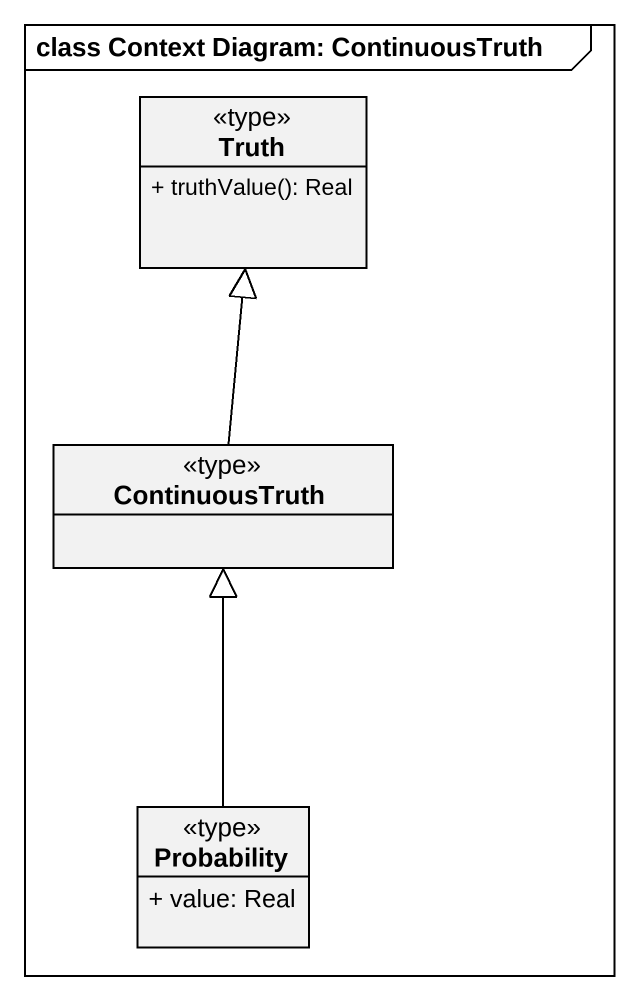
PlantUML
@startuml
mainframe class Context Diagram: ContinuousTruth
hide circle
hide empty members
skinparam classAttributeIconSize 0
class Truth <<type>> {
  + truthValue(): Real
}
class ContinuousTruth <<type>>
class Probability <<type>> {
  + value: Real
}
ContinuousTruth -up-|> Truth
Probability -up-|> ContinuousTruth
@enduml
